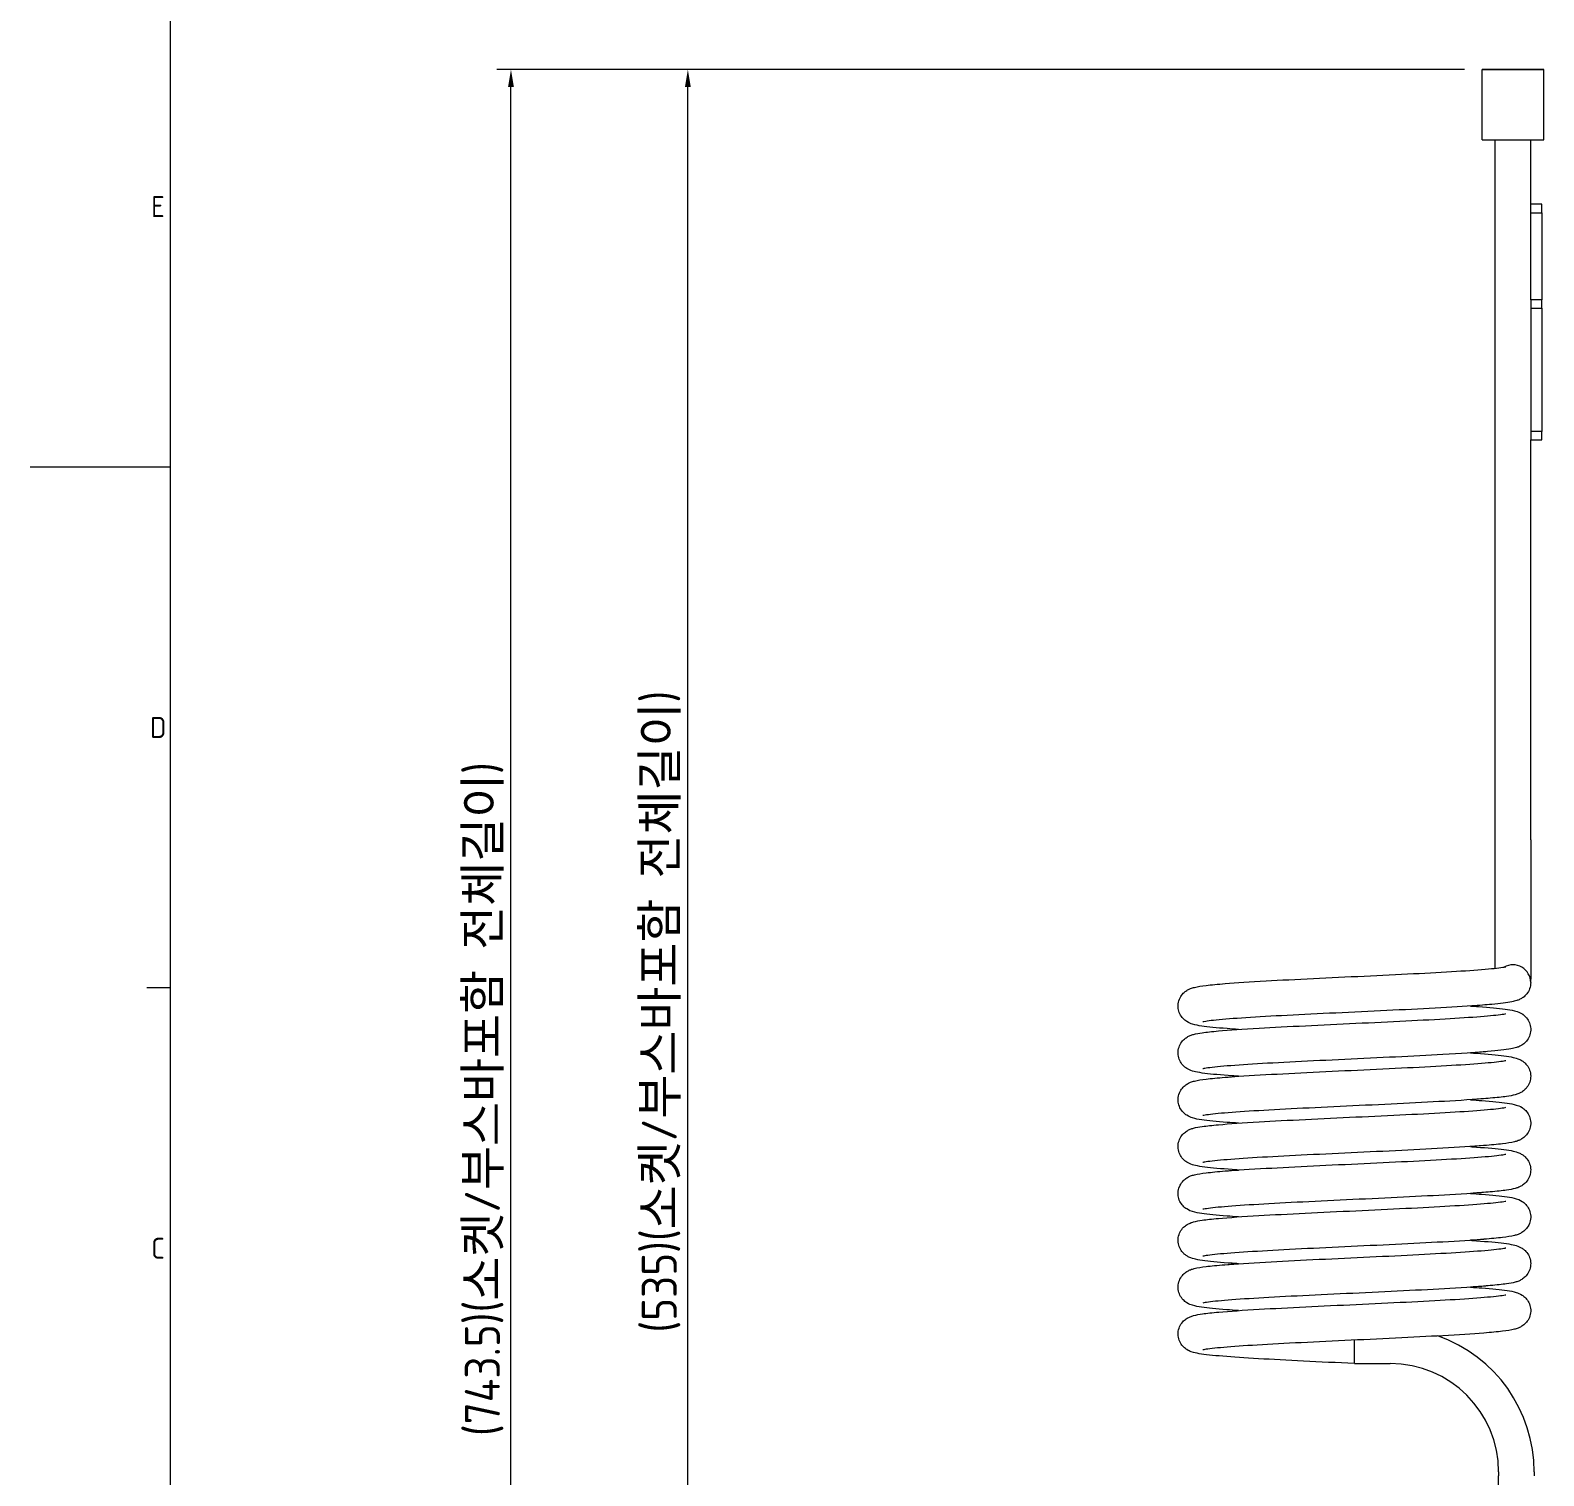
# Model space of a CAD drawing. Header units: millimetres. Extents: x 0 to 2102, y 0 to 1485.
# Drawn here: x 0 to 540, y 383 to 898 of the extents above; entities that cross this region are included whole.
import ezdxf

# ---------------------------------------------------------------- set-up
doc = ezdxf.new("R2010")
doc.units = ezdxf.units.MM
doc.header["$LTSCALE"] = 2.5
doc.layers.get('0').update_dxf_attribs({"color": 3, "lineweight": 5})
for name, color, linetype, lineweight in [('가시적인 것(ISO)', 3, 'Continuous', 5), ('경계(ISO)', 7, 'Continuous', 5), ('치수(ISO)', 2, 'Continuous', 5)]:
    doc.layers.add(name, color=color, linetype=linetype, lineweight=lineweight)
doc.styles.add('문자 텍스트_PSTEK_POSCO', font='isocp.shx')
doc.styles.add('치수 텍스트_PSTEK_POSCO', font='isocp.shx')
doc.dimstyles.new('치수_PSTEK_POSCO', dxfattribs={"dimscale": 2.5, "dimtxt": 5, "dimasz": 2.5, "dimexe": 2, "dimexo": 2.5, "dimgap": 1, "dimtad": 1, "dimrnd": 1e-08, "dimdsep": 46, "dimtxsty": '치수 텍스트_PSTEK_POSCO', "dimcen": 0.09, "dimdle": 10, "dimclrd": 7, "dimclre": 7, "dimclrt": 2, "dimadec": 1, "dimazin": 2, "dimtfac": 1, "dimtmove": 0, "dimatfit": 3, "dimfxl": 0, "dimtolj": 1, "dimlwd": -1, "dimlwe": -1, "dimarcsym": 0})

# ---------------------------------------------------------------- blocks, each defined once
blk = doc.blocks.new('경계 Default Border')
at = {"layer": '경계(ISO)'}
blk.add_line((20, 222.75), (16.6, 222.75), dxfattribs=at)
at = {"layer": '경계(ISO)', "flags": 128}
for points in [[(20, 20), (20, 574)], [(0, 297), (20, 297)]]:
    blk.add_lwpolyline(points, dxfattribs=at)
at = {"layer": '경계(ISO)', "color": 2, "char_height": 3, "attachment_point": 7, "style": '문자 텍스트_PSTEK_POSCO'}
for s, insert in [('E', (17.24, 332.6)), ('D', (17.08, 258.35)), ('C', (17.24, 184.1))]:
    blk.add_mtext(s, dxfattribs=dict(at, insert=insert))
blk = doc.blocks.new('*D36')
at = {"layer": 'Defpoints', "color": 0}
for p in [(234.43, 884.09), (517.55, 884.09), (321.05, 220.76)]:
    blk.add_point(p, dxfattribs=at)
at = {"layer": '치수(ISO)', "color": 7}
for p, q in [((511.3, 884.09), (229.43, 884.09)), ((234.43, 227.01), (234.43, 877.84)), ((314.8, 220.76), (229.43, 220.76))]:
    blk.add_line(p, q, dxfattribs=at)
for points in [[(233.39, 877.84), (235.47, 877.84), (234.43, 884.09)], [(233.39, 227.01), (235.47, 227.01), (234.43, 220.76)]]:
    blk.add_solid(points, dxfattribs=at)
at = {"layer": '치수(ISO)', "color": 2, "insert": (224.92, 426.79), "char_height": 12.5, "attachment_point": 4, "rotation": 90, "style": '치수 텍스트_PSTEK_POSCO'}
blk.add_mtext('\\A1; (535)(소켓/부스바포함 전체길이)', dxfattribs=at)
blk = doc.blocks.new('*D39')
at = {"layer": 'Defpoints', "color": 0}
for p in [(171.37, 884.09), (517.55, 884.09), (311.05, 160.76)]:
    blk.add_point(p, dxfattribs=at)
at = {"layer": '치수(ISO)', "color": 7}
for p, q in [((511.3, 884.09), (166.37, 884.09)), ((171.37, 167.01), (171.37, 877.84)), ((304.8, 160.76), (166.37, 160.76))]:
    blk.add_line(p, q, dxfattribs=at)
for points in [[(170.32, 877.84), (172.41, 877.84), (171.37, 884.09)], [(170.32, 167.01), (172.41, 167.01), (171.37, 160.76)]]:
    blk.add_solid(points, dxfattribs=at)
at = {"layer": '치수(ISO)', "color": 2, "insert": (161.85, 389.91), "char_height": 12.5, "attachment_point": 4, "rotation": 90, "style": '치수 텍스트_PSTEK_POSCO'}
blk.add_mtext('\\A1; (743.5)(소켓/부스바포함 전체길이)', dxfattribs=at)

msp = doc.modelspace()

# ---------------------------------------------------------------- linework, layer by layer
at = {"layer": '가시적인 것(ISO)'}
for p, q in [((517.5475, 884.0913), (539.5475, 884.0913)), ((517.5475, 884.0913), (517.5475, 884.0908)), ((539.5475, 884.0908), (517.5475, 884.0908)), ((517.5475, 859.0908), (517.5475, 884.0908)), ((539.5475, 884.0913), (539.5475, 884.0908)), ((539.5475, 859.0908), (539.5475, 884.0908)), ((517.5475, 859.0908), (539.5475, 859.0908)), ((522.1975, 609.579), (522.1975, 859.0908)), ((534.8975, 802.0908), (534.8975, 859.0908)), ((538.8975, 836.0908), (534.8975, 836.0908)), ((534.8975, 833.0908), (538.8975, 833.0908)), ((538.8975, 833.0908), (538.8975, 836.0908)), ((538.8975, 833.0908), (538.8975, 802.0908)), ((534.8975, 802.0908), (534.8975, 799.0908)), ((538.8975, 802.0908), (534.8975, 802.0908)), ((534.8975, 799.0908), (538.8975, 799.0908)), ((534.8975, 799.0908), (534.8975, 755.0908)), ((538.8975, 799.0908), (538.8975, 802.0908)), ((538.8975, 799.0908), (538.8975, 755.0908)), ((534.8975, 755.0908), (534.8975, 752.0908)), ((538.8975, 755.0908), (534.8975, 755.0908)), ((534.8975, 609.579), (534.8975, 752.0908)), ((534.8975, 752.0908), (538.8975, 752.0908)), ((538.8975, 752.0908), (538.8975, 755.0908)), ((534.8975, 558.6908), (534.8975, 559.8977)), ((472.0475, 422.9158), (484.8151, 422.9158)), ((523.4651, 384.2658), (523.4651, 382.9358)), ((536.1651, 384.2663), (536.1651, 384.2658)), ((536.1651, 384.2658), (536.1651, 382.9358)), ((523.4651, 358.5812), (523.4651, 382.9358))]:
    msp.add_line(p, q, dxfattribs=at)
for centre, radius, end in [((528.5475, 558.6908), 6.35, 119.297887), ((484.8151, 384.2658), 51.35, 70.718917), ((484.8151, 384.2663), 51.35, 70.717581), ((484.8151, 384.2658), 38.65, 90)]:
    msp.add_arc(centre, radius, 0, end, dxfattribs=at)
for points, knots in [([(522.1975, 563.8004), (522.1975, 563.9669), (522.1975, 564.1381), (522.1975, 566.5683), (522.1975, 569.6351), (522.1975, 576.9385), (522.1975, 581.2668), (522.1975, 590.6269), (522.1975, 595.7752), (522.1975, 603.8326), (522.1975, 606.7111), (522.1975, 609.579)], [1.49730845, 1.49730845, 1.49730845, 1.49730845, 1.62145703, 1.62145703, 3.21362371, 3.21362371, 4.8068419, 4.8068419, 6.40002268, 6.40002268, 7.26039084, 7.26039084, 7.26039084, 7.26039084]), ([(534.8975, 609.579), (534.8975, 604.1741), (534.8975, 598.6996), (534.8975, 588.5508), (534.8975, 583.7374), (534.8975, 575.256), (534.8975, 571.4831), (534.8975, 565.4398), (534.8975, 563.0941), (534.8975, 560.7926), (534.8975, 560.2211), (534.8975, 559.8977)], [0, 0, 0, 0, 1.62145703, 1.62145703, 3.21362371, 3.21362371, 4.8068419, 4.8068419, 6.40002268, 6.40002268, 7.26039084, 7.26039084, 7.26039084, 7.26039084]), ([(430.6901, 541.9908), (429.2656, 542.0879), (427.9204, 542.1852), (422.8845, 542.5753), (419.8743, 542.8666), (416.4075, 543.3728), (415.4492, 543.528), (413.7738, 544.0468), (413.1344, 544.2543), (411.8682, 545.0642), (411.4087, 545.4191), (410.5512, 546.3297), (410.1489, 546.8921), (409.5486, 548.1317), (409.3397, 548.8193), (409.157, 550.244), (409.19, 550.9989), (409.4987, 552.423), (409.7789, 553.1088), (410.4951, 554.2905), (410.9376, 554.8), (411.798, 555.5735), (412.219, 555.8563), (412.9898, 556.2964), (413.3399, 556.4499), (414.1634, 556.771), (414.5879, 556.8903), (416.2649, 557.3104), (417.5512, 557.4962), (421.064, 557.9212), (423.3201, 558.1338), (429.971, 558.6631), (434.9706, 558.9827), (445.6963, 559.5874), (451.4633, 559.8806), (463.2728, 560.4549), (469.4569, 560.7435), (481.5021, 561.3114), (487.5157, 561.5981), (498.6219, 562.1624), (503.8592, 562.4474), (512.8845, 563.0062), (516.8033, 563.2881), (522.7336, 563.8267), (524.9635, 564.1244), (525.9301, 564.3231), (525.9908, 564.3391), (526.0313, 564.3497)], [263.4691949, 263.4691949, 263.4691949, 263.4691949, 264.08225335, 264.08225335, 265.93121248, 265.93121248, 266.95077519, 266.95077519, 267.44726937, 267.44726937, 267.68329203, 267.68329203, 267.91673851, 267.91673851, 268.14597416, 268.14597416, 268.38375851, 268.38375851, 268.62183263, 268.62183263, 268.85795171, 268.85795171, 269.0839667, 269.0839667, 269.33024226, 269.33024226, 269.73525188, 269.73525188, 270.94877161, 270.94877161, 272.27738094, 272.27738094, 274.28425982, 274.28425982, 276.1318319, 276.1318319, 277.95045544, 277.95045544, 279.7573831, 279.7573831, 281.55466109, 281.55466109, 283.33685514, 283.33685514, 285.07711363, 285.07711363, 285.42634136, 285.42634136, 285.42634136, 285.42634136]), ([(534.8975, 558.6908), (534.8975, 557.9356), (534.7597, 557.171), (534.2602, 555.8003), (533.899, 555.1745), (533.0849, 554.1467), (532.628, 553.7306), (531.7945, 553.1158), (531.4112, 552.9006), (530.6565, 552.5317), (530.3013, 552.3999), (529.3202, 552.0747), (528.763, 551.9496), (526.3417, 551.4707), (524.0603, 551.21), (518.9653, 550.7456), (516.5795, 550.56), (509.5543, 550.074), (504.3433, 549.7695), (493.2861, 549.1817), (487.3392, 548.8906), (475.3426, 548.319), (469.1449, 548.0312), (457.2563, 547.4644), (451.4138, 547.1781), (440.8174, 546.615), (435.9233, 546.3307), (427.7257, 545.7751), (424.2911, 545.4945), (420.684, 545.104), (419.7282, 544.9796), (418.467, 544.7779), (418.2251, 544.7203), (418.0638, 544.682)], [0, 0, 0, 0, 0.24498412, 0.24498412, 0.48245372, 0.48245372, 0.71524257, 0.71524257, 0.94107498, 0.94107498, 1.22515198, 1.22515198, 1.79881984, 1.79881984, 3.5276706, 3.5276706, 4.69565817, 4.69565817, 6.61072259, 6.61072259, 8.44532164, 8.44532164, 10.25975605, 10.25975605, 12.06387574, 12.06387574, 13.85765695, 13.85765695, 15.63206803, 15.63206803, 16.47348455, 16.47348455, 17.19942666, 17.19942666, 17.19942666, 17.19942666]), ([(513.4072, 550.3408), (514.409, 550.2725), (515.3707, 550.2042), (520.2082, 549.8443), (523.3874, 549.5522), (527.025, 549.0671), (528.0516, 548.9039), (529.7189, 548.4879), (530.3711, 548.3333), (531.6399, 547.6475), (531.9552, 547.4538), (532.7787, 546.8279), (533.3135, 546.3062), (534.1138, 545.1427), (534.4172, 544.5291), (534.8246, 543.1947), (534.9216, 542.4547), (534.8626, 540.9961), (534.7027, 540.2608), (534.1721, 538.9293), (533.7945, 538.3178), (532.9647, 537.3269), (532.5096, 536.9325), (531.6857, 536.3495), (531.3099, 536.1465), (530.5532, 535.789), (530.1929, 535.6606), (529.1543, 535.3294), (528.5464, 535.2005), (525.831, 534.6957), (523.1398, 534.4077), (515.3216, 533.7459), (509.7955, 533.3868), (498.4071, 532.7448), (492.654, 532.4522), (480.8589, 531.8785), (474.6746, 531.5899), (462.6283, 531.022), (456.6138, 530.7353), (445.5046, 530.171), (440.2651, 529.8859), (431.2347, 529.3271), (427.3129, 529.0452), (421.3756, 528.5065), (419.1425, 528.2091), (418.1675, 528.0092), (418.0657, 527.9825), (418.0638, 527.982), (418.0638, 527.982), (418.0638, 527.982)], [32.22185791, 32.22185791, 32.22185791, 32.22185791, 32.65336327, 32.65336327, 34.49759375, 34.49759375, 35.48452175, 35.48452175, 36.10764788, 36.10764788, 36.28752898, 36.28752898, 36.55756751, 36.55756751, 36.78076715, 36.78076715, 37.01624353, 37.01624353, 37.254383, 37.254383, 37.49214884, 37.49214884, 37.72389182, 37.72389182, 37.95087199, 37.95087199, 38.24734159, 38.24734159, 38.87763847, 38.87763847, 40.78194162, 40.78194162, 43.03079982, 43.03079982, 44.8743934, 44.8743934, 46.69317364, 46.69317364, 48.50011588, 48.50011588, 50.29741525, 50.29741525, 52.07965267, 52.07965267, 53.82005826, 53.82005826, 54.17120772, 54.17120772, 54.17446781, 54.17446781, 54.17446781, 54.17446781]), ([(513.4106, 550.341), (514.4112, 550.2728), (515.3718, 550.2046), (520.2082, 549.8448), (523.3874, 549.5526), (527.025, 549.0675), (528.0516, 548.9044), (529.7189, 548.4884), (530.3711, 548.3338), (531.6399, 547.6479), (531.9552, 547.4543), (532.7787, 546.8284), (533.3135, 546.3066), (534.1138, 545.1432), (534.4172, 544.5295), (534.8246, 543.1952), (534.9216, 542.4551), (534.8626, 540.9966), (534.7027, 540.2612), (534.1721, 538.9297), (533.7945, 538.3183), (532.9647, 537.3274), (532.5096, 536.9329), (531.6857, 536.35), (531.3099, 536.147), (530.5532, 535.7895), (530.1929, 535.661), (529.1543, 535.3298), (528.5464, 535.201), (525.831, 534.6962), (523.1398, 534.4082), (517.7301, 533.9503), (515.6651, 533.7957), (513.4047, 533.6415)], [32.22233926, 32.22233926, 32.22233926, 32.22233926, 32.65336327, 32.65336327, 34.49759375, 34.49759375, 35.48452175, 35.48452175, 36.10764788, 36.10764788, 36.28752898, 36.28752898, 36.55756751, 36.55756751, 36.78076715, 36.78076715, 37.01624353, 37.01624353, 37.254383, 37.254383, 37.49214884, 37.49214884, 37.72389182, 37.72389182, 37.95087199, 37.95087199, 38.24734159, 38.24734159, 38.87763847, 38.87763847, 40.78194162, 40.78194162, 41.75133593, 41.75133593, 41.75133593, 41.75133593]), ([(430.6892, 525.2908), (429.9376, 525.342), (429.2088, 525.3932), (424.5037, 525.7354), (421.2264, 526.0276), (417.4717, 526.5041), (416.4034, 526.6671), (414.6952, 527.0518), (414.0379, 527.1918), (412.7302, 527.8271), (412.3855, 528.0176), (411.752, 528.4638), (411.4749, 528.6864), (410.7672, 529.3692), (410.3401, 529.9031), (409.6825, 531.0947), (409.4384, 531.759), (409.1746, 533.159), (409.1623, 533.9129), (409.3865, 535.3561), (409.6271, 536.0622), (410.2859, 537.3013), (410.7113, 537.8485), (411.5709, 538.6965), (412.0072, 539.0152), (412.7943, 539.4975), (413.1496, 539.6648), (413.9379, 539.9933), (414.3318, 540.1141), (415.712, 540.4917), (416.6553, 540.6489), (419.3809, 541.0371), (421.2933, 541.2414), (427.4013, 541.7832), (432.3667, 542.121), (443.0296, 542.7452), (448.6882, 543.0403), (460.3651, 543.6168), (466.5195, 543.9058), (478.6039, 544.4743), (484.6865, 544.7613), (496.0231, 545.3262), (501.4239, 545.6115), (510.8549, 546.1716), (515.0175, 546.4542), (521.5092, 546.9987), (524.0097, 547.2835), (525.7252, 547.5749), (525.9088, 547.6198), (526.0313, 547.6497)], [226.48707164, 226.48707164, 226.48707164, 226.48707164, 226.81107978, 226.81107978, 228.65279564, 228.65279564, 229.62902467, 229.62902467, 230.30938217, 230.30938217, 230.5162226, 230.5162226, 230.66270534, 230.66270534, 230.89784365, 230.89784365, 231.12501447, 231.12501447, 231.36229417, 231.36229417, 231.60040575, 231.60040575, 231.83735481, 231.83735481, 232.06509795, 232.06509795, 232.30185198, 232.30185198, 232.66043088, 232.66043088, 233.60971029, 233.60971029, 234.87959433, 234.87959433, 236.99774045, 236.99774045, 238.85641013, 238.85641013, 240.67767334, 240.67767334, 242.48615901, 242.48615901, 244.28511788, 244.28511788, 246.07059781, 246.07059781, 247.82167533, 247.82167533, 248.44629859, 248.44629859, 248.44629859, 248.44629859]), ([(430.6901, 508.5908), (429.2554, 508.6886), (427.9011, 508.7866), (422.8609, 509.1774), (419.8547, 509.4687), (416.3957, 509.975), (415.4406, 510.1299), (413.7687, 510.6488), (413.1317, 510.8564), (411.8713, 511.662), (411.4129, 512.0155), (410.5557, 512.9239), (410.1527, 513.486), (409.5511, 514.7249), (409.3415, 515.412), (409.1571, 516.8362), (409.1893, 517.5911), (409.4963, 519.0157), (409.7757, 519.702), (410.4908, 520.8848), (410.933, 521.3952), (411.7935, 522.1701), (412.2148, 522.4536), (412.9859, 522.8945), (413.336, 523.0483), (414.1587, 523.3694), (414.5825, 523.4888), (416.2554, 523.9086), (417.5366, 524.094), (421.0383, 524.5186), (423.29, 524.7311), (429.9337, 525.2606), (434.9319, 525.5804), (445.6556, 526.1852), (451.4209, 526.4785), (463.2285, 527.0528), (469.4123, 527.3414), (481.4583, 527.9093), (487.4731, 528.196), (498.583, 528.7603), (503.8229, 529.0454), (512.8545, 529.6042), (516.7772, 529.8861), (522.7161, 530.4248), (524.95, 530.7222), (525.9268, 530.9223), (526.0289, 530.9491), (526.0313, 530.9497), (526.0313, 530.9497), (526.0313, 530.9497)], [189.50739514, 189.50739514, 189.50739514, 189.50739514, 190.12483731, 190.12483731, 191.97391931, 191.97391931, 192.99117934, 192.99117934, 193.48506184, 193.48506184, 193.72060689, 193.72060689, 193.95417227, 193.95417227, 194.18335524, 194.18335524, 194.42113271, 194.42113271, 194.65920767, 194.65920767, 194.89534694, 194.89534694, 195.12139047, 195.12139047, 195.36743866, 195.36743866, 195.77139126, 195.77139126, 196.98171113, 196.98171113, 198.30984624, 198.30984624, 200.31786656, 200.31786656, 202.16557659, 202.16557659, 203.98423785, 203.98423785, 205.79118872, 205.79118872, 207.58849301, 207.58849301, 209.37074075, 209.37074075, 211.11118131, 211.11118131, 211.46242944, 211.46242944, 211.4663922, 211.4663922, 211.4663922, 211.4663922]), ([(513.4047, 533.641), (514.1574, 533.5897), (514.8872, 533.5384), (519.5931, 533.1962), (522.8701, 532.9039), (526.6245, 532.4274), (527.6926, 532.2644), (529.4007, 531.8796), (530.058, 531.7397), (531.3655, 531.1042), (531.7101, 530.9137), (532.3435, 530.4676), (532.6205, 530.245), (533.3282, 529.5622), (533.7552, 529.0282), (534.4127, 527.8367), (534.6568, 527.1723), (534.9205, 525.7723), (534.9328, 525.0184), (534.7085, 523.5751), (534.4679, 522.8691), (533.8089, 521.6301), (533.3835, 521.0829), (532.5239, 520.235), (532.0876, 519.9164), (531.3006, 519.434), (530.9453, 519.2668), (530.157, 518.9383), (529.763, 518.8175), (528.3825, 518.4398), (527.439, 518.2826), (524.7126, 517.8944), (522.7998, 517.6901), (516.6913, 517.1483), (511.7259, 516.8105), (501.063, 516.1863), (495.4044, 515.8913), (483.7273, 515.3148), (477.573, 515.0258), (465.4885, 514.4573), (459.406, 514.1703), (448.0696, 513.6054), (442.6689, 513.32), (433.2383, 512.76), (429.0759, 512.4774), (422.5847, 511.9329), (420.0844, 511.6481), (418.3697, 511.3568), (418.1861, 511.3119), (418.0638, 511.282)], [69.19499046, 69.19499046, 69.19499046, 69.19499046, 69.51944925, 69.51944925, 71.3611716, 71.3611716, 72.33742694, 72.33742694, 73.01762959, 73.01762959, 73.22438836, 73.22438836, 73.37083238, 73.37083238, 73.60596261, 73.60596261, 73.83313602, 73.83313602, 74.07041637, 74.07041637, 74.30852791, 74.30852791, 74.54547627, 74.54547627, 74.77321733, 74.77321733, 75.00997958, 75.00997958, 75.36860138, 75.36860138, 76.31812505, 76.31812505, 77.5881013, 77.5881013, 79.70609833, 79.70609833, 81.56475554, 81.56475554, 83.38601623, 83.38601623, 85.19450047, 85.19450047, 86.99345787, 86.99345787, 88.77893506, 88.77893506, 90.53000388, 90.53000388, 91.1543767, 91.1543767, 91.1543767, 91.1543767]), ([(513.4081, 533.6412), (514.1596, 533.59), (514.8882, 533.5388), (519.5931, 533.1967), (522.8701, 532.9044), (526.6245, 532.4279), (527.6926, 532.2648), (529.4007, 531.8801), (530.058, 531.7401), (531.3655, 531.1047), (531.7101, 530.9142), (532.3435, 530.468), (532.6205, 530.2455), (533.3282, 529.5626), (533.7552, 529.0287), (534.4127, 527.8371), (534.6568, 527.1728), (534.9205, 525.7727), (534.9328, 525.0188), (534.7085, 523.5756), (534.4679, 522.8696), (533.8089, 521.6306), (533.3835, 521.0834), (532.5239, 520.2354), (532.0876, 519.9168), (531.3006, 519.4345), (530.9453, 519.2672), (530.157, 518.9387), (529.763, 518.818), (528.3825, 518.4403), (527.439, 518.2831), (524.7126, 517.8949), (522.7998, 517.6906), (518.4521, 517.3049), (516.0611, 517.1227), (513.4049, 516.9414)], [69.19547219, 69.19547219, 69.19547219, 69.19547219, 69.51944925, 69.51944925, 71.3611716, 71.3611716, 72.33742694, 72.33742694, 73.01762959, 73.01762959, 73.22438836, 73.22438836, 73.37083238, 73.37083238, 73.60596261, 73.60596261, 73.83313602, 73.83313602, 74.07041637, 74.07041637, 74.30852791, 74.30852791, 74.54547627, 74.54547627, 74.77321733, 74.77321733, 75.00997958, 75.00997958, 75.36860138, 75.36860138, 76.31812505, 76.31812505, 77.5881013, 77.5881013, 78.72950918, 78.72950918, 78.72950918, 78.72950918]), ([(430.6935, 508.591), (429.2575, 508.6889), (427.9021, 508.7869), (422.8609, 509.1779), (419.8547, 509.4691), (416.3957, 509.9754), (415.4406, 510.1303), (413.7687, 510.6493), (413.1317, 510.8569), (411.8713, 511.6624), (411.4129, 512.016), (410.5557, 512.9244), (410.1527, 513.4865), (409.5511, 514.7253), (409.3415, 515.4124), (409.1571, 516.8367), (409.1893, 517.5915), (409.4963, 519.0161), (409.7757, 519.7024), (410.4908, 520.8853), (410.933, 521.3956), (411.7935, 522.1706), (412.2148, 522.454), (412.9859, 522.895), (413.336, 523.0487), (414.1587, 523.3699), (414.5825, 523.4892), (416.2554, 523.9091), (417.5366, 524.0944), (421.0383, 524.5191), (423.29, 524.7316), (427.3924, 525.0585), (428.9827, 525.1748), (430.6858, 525.291)], [189.50691438, 189.50691438, 189.50691438, 189.50691438, 190.12483731, 190.12483731, 191.97391931, 191.97391931, 192.99117934, 192.99117934, 193.48506184, 193.48506184, 193.72060689, 193.72060689, 193.95417227, 193.95417227, 194.18335524, 194.18335524, 194.42113271, 194.42113271, 194.65920767, 194.65920767, 194.89534694, 194.89534694, 195.12139047, 195.12139047, 195.36743866, 195.36743866, 195.77139126, 195.77139126, 196.98171113, 196.98171113, 198.30984624, 198.30984624, 199.0417585, 199.0417585, 199.0417585, 199.0417585]), ([(430.6892, 491.8908), (429.9299, 491.9425), (429.1939, 491.9943), (424.4845, 492.3369), (421.2102, 492.6292), (417.4591, 493.1059), (416.3922, 493.269), (414.6857, 493.6544), (414.0288, 493.7947), (412.7223, 494.4314), (412.3787, 494.6219), (411.7472, 495.0675), (411.4709, 495.2899), (410.7643, 495.9726), (410.3377, 496.5067), (409.6808, 497.6987), (409.4371, 498.3633), (409.1742, 499.7636), (409.1625, 500.5176), (409.3877, 501.9606), (409.6288, 502.6665), (410.2884, 503.9049), (410.714, 504.4516), (411.5737, 505.2988), (412.0098, 505.617), (412.7966, 506.0988), (413.1519, 506.2659), (413.9405, 506.5943), (414.3348, 506.715), (415.7181, 507.0931), (416.6647, 507.2506), (419.3986, 507.6392), (421.3154, 507.8436), (427.4299, 508.3853), (432.3949, 508.7228), (443.0572, 509.3467), (448.7169, 509.6418), (460.3953, 510.2182), (466.55, 510.5072), (478.6343, 511.0757), (484.7162, 511.3627), (496.0505, 511.9276), (501.4497, 512.2129), (510.8766, 512.773), (515.0367, 513.0556), (521.5227, 513.6), (524.0204, 513.8849), (525.7278, 514.1755), (525.9099, 514.22), (526.0313, 514.2497)], [152.52527962, 152.52527962, 152.52527962, 152.52527962, 152.85259333, 152.85259333, 154.69438346, 154.69438346, 155.67091381, 155.67091381, 156.34950223, 156.34950223, 156.55541272, 156.55541272, 156.70145392, 156.70145392, 156.93649987, 156.93649987, 157.16370051, 157.16370051, 157.40098762, 157.40098762, 157.63909882, 157.63909882, 157.87603978, 157.87603978, 158.10375898, 158.10375898, 158.34060818, 158.34060818, 158.69968326, 158.69968326, 159.65179002, 159.65179002, 160.92273763, 160.92273763, 163.03916537, 163.03916537, 164.89769091, 164.89769091, 166.71892504, 166.71892504, 168.52739414, 168.52739414, 170.32633601, 170.32633601, 172.11178417, 172.11178417, 173.86276069, 173.86276069, 174.4844827, 174.4844827, 174.4844827, 174.4844827]), ([(513.4049, 516.9409), (514.8304, 516.8437), (516.1763, 516.7464), (521.2125, 516.3562), (524.2225, 516.0649), (527.6886, 515.5587), (528.6466, 515.4035), (530.3217, 514.8847), (530.9609, 514.6772), (532.2266, 513.8677), (532.686, 513.5129), (533.5435, 512.6025), (533.9458, 512.0401), (534.5462, 510.8006), (534.7552, 510.113), (534.938, 508.6884), (534.9051, 507.9335), (534.5965, 506.5093), (534.3164, 505.8235), (533.6003, 504.6417), (533.1579, 504.1321), (532.2974, 503.3585), (531.8764, 503.0756), (531.1056, 502.6354), (530.7555, 502.4819), (529.932, 502.1608), (529.5076, 502.0415), (527.831, 501.6214), (526.5451, 501.4357), (523.0333, 501.0107), (520.7776, 500.7981), (514.1272, 500.2688), (509.1278, 499.9492), (498.4022, 499.3445), (492.6354, 499.0512), (480.8261, 498.4769), (474.642, 498.1884), (462.5968, 497.6205), (456.5831, 497.3338), (445.4765, 496.7695), (440.239, 496.4844), (431.2131, 495.9256), (427.294, 495.6437), (421.363, 495.1051), (419.1327, 494.8075), (418.1646, 494.6086), (418.0641, 494.5821), (418.0638, 494.582), (418.0638, 494.582), (418.0638, 494.582)], [106.17727441, 106.17727441, 106.17727441, 106.17727441, 106.7907095, 106.7907095, 108.63967917, 108.63967917, 109.65904404, 109.65904404, 110.15531363, 110.15531363, 110.39129537, 110.39129537, 110.62475207, 110.62475207, 110.85398318, 110.85398318, 111.09176695, 111.09176695, 111.32984113, 111.32984113, 111.56596196, 111.56596196, 111.79197939, 111.79197939, 112.03823532, 112.03823532, 112.44315377, 112.44315377, 113.65639748, 113.65639748, 114.98496788, 114.98496788, 116.99194463, 116.99194463, 118.83952853, 118.83952853, 120.65815531, 120.65815531, 122.46508496, 122.46508496, 124.26236521, 124.26236521, 126.04456388, 126.04456388, 127.78483804, 127.78483804, 128.13561599, 128.13561599, 128.13623918, 128.13623918, 128.13623918, 128.13623918]), ([(513.4083, 516.9411), (514.8325, 516.844), (516.1773, 516.7468), (521.2125, 516.3567), (524.2225, 516.0654), (527.6886, 515.5591), (528.6466, 515.404), (530.3217, 514.8851), (530.9609, 514.6777), (532.2266, 513.8682), (532.686, 513.5134), (533.5435, 512.603), (533.9458, 512.0405), (534.5462, 510.801), (534.7552, 510.1135), (534.938, 508.6888), (534.9051, 507.934), (534.5965, 506.5098), (534.3164, 505.8239), (533.6003, 504.6422), (533.1579, 504.1325), (532.2974, 503.3589), (531.8764, 503.0761), (531.1056, 502.6359), (530.7555, 502.4824), (529.932, 502.1613), (529.5076, 502.0419), (527.831, 501.6219), (526.5451, 501.4361), (523.0333, 501.0111), (520.7776, 500.7986), (516.6789, 500.4723), (515.0981, 500.3568), (513.4059, 500.2414)], [106.17775517, 106.17775517, 106.17775517, 106.17775517, 106.7907095, 106.7907095, 108.63967917, 108.63967917, 109.65904404, 109.65904404, 110.15531363, 110.15531363, 110.39129537, 110.39129537, 110.62475207, 110.62475207, 110.85398318, 110.85398318, 111.09176695, 111.09176695, 111.32984113, 111.32984113, 111.56596196, 111.56596196, 111.79197939, 111.79197939, 112.03823532, 112.03823532, 112.44315377, 112.44315377, 113.65639748, 113.65639748, 114.98496788, 114.98496788, 115.71213586, 115.71213586, 115.71213586, 115.71213586]), ([(430.6901, 475.1908), (429.2773, 475.2871), (427.9427, 475.3836), (422.9119, 475.7728), (419.8968, 476.0641), (416.4212, 476.5704), (415.4592, 476.7259), (413.7797, 477.2445), (413.1374, 477.4519), (411.8645, 478.2668), (411.4037, 478.6232), (410.546, 479.5364), (410.1445, 480.0992), (409.5457, 481.3397), (409.3377, 482.0278), (409.1569, 483.453), (409.191, 484.2078), (409.5016, 485.6314), (409.7827, 486.3168), (410.5001, 487.497), (410.9429, 488.0057), (411.8033, 488.7774), (412.2239, 489.0594), (412.9944, 489.4987), (413.3443, 489.6519), (414.1689, 489.9728), (414.5943, 490.0921), (416.2759, 490.5125), (417.5682, 490.6988), (421.0939, 491.1243), (423.3549, 491.3369), (430.0142, 491.8661), (435.0153, 492.1854), (445.7435, 492.7898), (451.5123, 493.0831), (463.3239, 493.6573), (469.5084, 493.9459), (481.5526, 494.5138), (487.5649, 494.8005), (498.6668, 495.3648), (503.9011, 495.6498), (512.9191, 496.2086), (516.8335, 496.4905), (522.7537, 497.029), (524.9791, 497.327), (525.9336, 497.5239), (526.0313, 497.5497), (526.0313, 497.5497)], [115.54562768, 115.54562768, 115.54562768, 115.54562768, 116.15362204, 116.15362204, 118.00243977, 118.00243977, 119.02466237, 119.02466237, 119.52417952, 119.52417952, 119.76075035, 119.76075035, 119.99405959, 119.99405959, 120.22335631, 120.22335631, 120.46114853, 120.46114853, 120.69922167, 120.69922167, 120.93531715, 120.93531715, 121.16129944, 121.16129944, 121.40784055, 121.40784055, 121.81408253, 121.81408253, 123.03133334, 123.03133334, 124.36043222, 124.36043222, 126.36599938, 126.36599938, 128.21341302, 128.21341302, 130.03199304, 130.03199304, 131.8388939, 131.8388939, 133.63614146, 133.63614146, 135.4182733, 135.4182733, 137.15832066, 137.15832066, 137.50454647, 137.50454647, 137.50454647, 137.50454647]), ([(513.4059, 500.2409), (514.1607, 500.1894), (514.8925, 500.138), (519.5994, 499.7957), (522.8755, 499.5034), (526.6286, 499.0268), (527.6963, 498.8638), (529.4038, 498.4788), (530.061, 498.3387), (531.3681, 497.7028), (531.7124, 497.5123), (532.3451, 497.0663), (532.6218, 496.8438), (533.3291, 496.1611), (533.756, 495.6271), (534.4132, 494.4354), (534.6572, 493.7709), (534.9206, 492.3708), (534.9327, 491.6168), (534.708, 490.1737), (534.4673, 489.4677), (533.8081, 488.2289), (533.3826, 487.6819), (532.523, 486.8342), (532.0868, 486.5158), (531.2998, 486.0336), (530.9445, 485.8664), (530.1561, 485.538), (529.762, 485.4172), (528.3805, 485.0394), (527.4359, 484.8821), (524.7068, 484.4937), (522.7925, 484.2894), (516.6819, 483.7476), (511.7167, 483.41), (501.054, 482.7859), (495.3949, 482.4908), (483.7174, 481.9143), (477.5629, 481.6253), (465.4785, 481.0568), (459.3963, 480.7698), (448.0606, 480.2049), (442.6605, 479.9196), (433.2312, 479.3595), (429.0696, 479.0769), (422.5802, 478.5324), (420.0809, 478.2476), (418.3688, 477.9566), (418.1858, 477.9118), (418.0638, 477.882)], [143.15694085, 143.15694085, 143.15694085, 143.15694085, 143.48233392, 143.48233392, 145.32408087, 145.32408087, 146.30043595, 146.30043595, 146.98005219, 146.98005219, 147.18650218, 147.18650218, 147.33279969, 147.33279969, 147.56789932, 147.56789932, 147.79508256, 147.79508256, 148.03236535, 148.03236535, 148.27047677, 148.27047677, 148.50742247, 148.50742247, 148.73515564, 148.73515564, 148.97194921, 148.97194921, 149.33073438, 149.33073438, 150.28118863, 150.28118863, 151.55151562, 151.55151562, 153.66894573, 153.66894573, 155.52755545, 155.52755545, 157.34880657, 157.34880657, 159.15728537, 159.15728537, 160.95623717, 160.95623717, 162.74170392, 162.74170392, 164.49273952, 164.49273952, 165.1161579, 165.1161579, 165.1161579, 165.1161579]), ([(513.4092, 500.2412), (514.1629, 500.1898), (514.8935, 500.1384), (519.5994, 499.7961), (522.8755, 499.5038), (526.6286, 499.0273), (527.6963, 498.8642), (529.4038, 498.4792), (530.061, 498.3392), (531.3681, 497.7032), (531.7124, 497.5127), (532.3451, 497.0668), (532.6218, 496.8443), (533.3291, 496.1615), (533.756, 495.6275), (534.4132, 494.4358), (534.6572, 493.7713), (534.9206, 492.3712), (534.9327, 491.6173), (534.708, 490.1741), (534.4673, 489.4682), (533.8081, 488.2294), (533.3826, 487.6823), (532.523, 486.8347), (532.0868, 486.5162), (531.2998, 486.0341), (530.9445, 485.8669), (530.1561, 485.5384), (529.762, 485.4177), (528.3805, 485.0398), (527.4359, 484.8825), (524.7068, 484.4942), (522.7925, 484.2898), (518.4453, 483.9044), (516.0574, 483.7224), (513.4049, 483.5414)], [143.15742264, 143.15742264, 143.15742264, 143.15742264, 143.48233392, 143.48233392, 145.32408087, 145.32408087, 146.30043595, 146.30043595, 146.98005219, 146.98005219, 147.18650218, 147.18650218, 147.33279969, 147.33279969, 147.56789932, 147.56789932, 147.79508256, 147.79508256, 148.03236535, 148.03236535, 148.27047677, 148.27047677, 148.50742247, 148.50742247, 148.73515564, 148.73515564, 148.97194921, 148.97194921, 149.33073438, 149.33073438, 150.28118863, 150.28118863, 151.55151562, 151.55151562, 152.69130557, 152.69130557, 152.69130557, 152.69130557]), ([(430.6935, 475.191), (429.2795, 475.2874), (427.9437, 475.3839), (422.9119, 475.7733), (419.8968, 476.0646), (416.4212, 476.5708), (415.4592, 476.7264), (413.7797, 477.245), (413.1374, 477.4523), (411.8645, 478.2672), (411.4037, 478.6236), (410.546, 479.5368), (410.1445, 480.0997), (409.5457, 481.3401), (409.3377, 482.0282), (409.1569, 483.4535), (409.191, 484.2083), (409.5016, 485.6319), (409.7827, 486.3172), (410.5001, 487.4975), (410.9429, 488.0061), (411.8033, 488.7779), (412.2239, 489.0599), (412.9944, 489.4991), (413.3443, 489.6523), (414.1689, 489.9733), (414.5943, 490.0926), (416.2759, 490.5129), (417.5682, 490.6992), (421.0939, 491.1247), (423.3549, 491.3374), (427.4462, 491.6625), (429.0114, 491.7768), (430.6858, 491.891)], [115.54514691, 115.54514691, 115.54514691, 115.54514691, 116.15362204, 116.15362204, 118.00243977, 118.00243977, 119.02466237, 119.02466237, 119.52417952, 119.52417952, 119.76075035, 119.76075035, 119.99405959, 119.99405959, 120.22335631, 120.22335631, 120.46114853, 120.46114853, 120.69922167, 120.69922167, 120.93531715, 120.93531715, 121.16129944, 121.16129944, 121.40784055, 121.40784055, 121.81408253, 121.81408253, 123.03133334, 123.03133334, 124.36043222, 124.36043222, 125.08003232, 125.08003232, 125.08003232, 125.08003232]), ([(430.6892, 458.4908), (429.9469, 458.5414), (429.2269, 458.592), (424.5269, 458.9334), (421.2459, 459.2257), (417.4868, 459.7019), (416.417, 459.8649), (414.7067, 460.2487), (414.0488, 460.3883), (412.7396, 461.022), (412.3937, 461.2125), (411.7577, 461.6593), (411.4796, 461.8822), (410.7706, 462.5653), (410.343, 463.099), (409.6846, 464.29), (409.4399, 464.954), (409.175, 466.3535), (409.162, 467.1074), (409.385, 468.5509), (409.625, 469.2571), (410.283, 470.497), (410.7081, 471.0447), (411.5676, 471.8939), (412.0041, 472.213), (412.7914, 472.6961), (413.1469, 472.8636), (413.9348, 473.1922), (414.3284, 473.313), (415.7049, 473.6901), (416.6443, 473.847), (419.3603, 474.2347), (421.2675, 474.4388), (427.3677, 474.9808), (432.3337, 475.3189), (442.9974, 475.9435), (448.6547, 476.2386), (460.3299, 476.8151), (466.4838, 477.1041), (478.5685, 477.6726), (484.6518, 477.9596), (495.991, 478.5245), (501.3937, 478.8099), (510.8295, 479.37), (514.995, 479.6526), (521.4934, 480.1971), (523.9973, 480.4818), (525.7221, 480.7742), (525.9076, 480.8195), (526.0313, 480.8497)], [78.56349537, 78.56349537, 78.56349537, 78.56349537, 78.88351146, 78.88351146, 80.72513787, 80.72513787, 81.70100513, 81.70100513, 82.38349988, 82.38349988, 82.59147246, 82.59147246, 82.73849098, 82.73849098, 82.97374067, 82.97374067, 83.20087626, 83.20087626, 83.43814721, 83.43814721, 83.67625922, 83.67625922, 83.91321776, 83.91321776, 84.14098911, 84.14098911, 84.3776318, 84.3776318, 84.73562896, 84.73562896, 85.6815993, 85.6815993, 86.95022806, 86.95022806, 89.0704062, 89.0704062, 90.92924529, 90.92924529, 92.75054249, 92.75054249, 94.55904753, 94.55904753, 96.35802624, 96.35802624, 98.1435432, 98.1435432, 99.89473839, 99.89473839, 100.52275007, 100.52275007, 100.52275007, 100.52275007]), ([(513.4049, 483.5409), (514.8337, 483.4435), (516.1827, 483.3459), (521.2203, 482.9555), (524.2289, 482.6643), (527.6924, 482.158), (528.6494, 482.0029), (530.3234, 481.484), (530.9618, 481.2765), (532.2256, 480.4684), (532.6846, 480.1141), (533.542, 479.2044), (533.9446, 478.6421), (534.5454, 477.4028), (534.7546, 476.7154), (534.938, 475.2909), (534.9053, 474.5361), (534.5973, 473.1117), (534.3175, 472.4257), (533.6017, 471.2436), (533.1594, 470.7337), (532.2989, 469.9596), (531.8778, 469.6765), (531.1069, 469.236), (530.7568, 469.0824), (529.9336, 468.7613), (529.5094, 468.642), (527.8341, 468.222), (526.55, 468.0364), (523.0417, 467.6115), (520.7874, 467.399), (514.1395, 466.8696), (509.1405, 466.5499), (498.4156, 465.9452), (492.6493, 465.6519), (480.8406, 465.0776), (474.6566, 464.7891), (462.6111, 464.2212), (456.597, 463.9345), (445.4893, 463.3701), (440.2509, 463.0851), (431.223, 462.5263), (427.3026, 462.2444), (421.3687, 461.7057), (419.1371, 461.4082), (418.1659, 461.2089), (418.0649, 461.1823), (418.0638, 461.182), (418.0638, 461.182), (418.0638, 461.182)], [180.1390609, 180.1390609, 180.1390609, 180.1390609, 180.75393453, 180.75393453, 182.60294448, 182.60294448, 183.62155373, 183.62155373, 184.11696589, 184.11696589, 184.35279113, 184.35279113, 184.58628684, 184.58628684, 184.81550066, 184.81550066, 185.05328217, 185.05328217, 185.29135663, 185.29135663, 185.5274841, 185.5274841, 185.75351088, 185.75351088, 185.99969201, 185.99969201, 186.40426285, 186.40426285, 187.61645421, 187.61645421, 188.9448728, 188.9448728, 190.95222367, 190.95222367, 192.79985278, 192.79985278, 194.61849193, 194.61849193, 196.42542921, 196.42542921, 198.22271809, 198.22271809, 200.00493439, 200.00493439, 201.74526835, 201.74526835, 202.09621545, 202.09621545, 202.09803747, 202.09803747, 202.09803747, 202.09803747]), ([(513.4083, 483.5411), (514.8358, 483.4438), (516.1836, 483.3463), (521.2203, 482.956), (524.2289, 482.6647), (527.6924, 482.1584), (528.6494, 482.0034), (530.3234, 481.4845), (530.9618, 481.277), (532.2256, 480.4689), (532.6846, 480.1145), (533.542, 479.2049), (533.9446, 478.6426), (534.5454, 477.4033), (534.7546, 476.7159), (534.938, 475.2914), (534.9053, 474.5365), (534.5973, 473.1122), (534.3175, 472.4262), (533.6017, 471.244), (533.1594, 470.7341), (532.2989, 469.96), (531.8778, 469.677), (531.1069, 469.2365), (530.7568, 469.0829), (529.9336, 468.7618), (529.5094, 468.6425), (527.8341, 468.2225), (526.55, 468.0369), (523.0417, 467.612), (520.7874, 467.3994), (516.6871, 467.0729), (515.1024, 466.9571), (513.4059, 466.8414)], [180.13954166, 180.13954166, 180.13954166, 180.13954166, 180.75393453, 180.75393453, 182.60294448, 182.60294448, 183.62155373, 183.62155373, 184.11696589, 184.11696589, 184.35279113, 184.35279113, 184.58628684, 184.58628684, 184.81550066, 184.81550066, 185.05328217, 185.05328217, 185.29135663, 185.29135663, 185.5274841, 185.5274841, 185.75351088, 185.75351088, 185.99969201, 185.99969201, 186.40426285, 186.40426285, 187.61645421, 187.61645421, 188.9448728, 188.9448728, 189.67391601, 189.67391601, 189.67391601, 189.67391601]), ([(430.6902, 441.7908), (429.2275, 441.8905), (427.8484, 441.9904), (422.7963, 442.3832), (419.8015, 442.6744), (416.3634, 443.1809), (415.4169, 443.3349), (413.7547, 443.8543), (413.1244, 444.0623), (411.8797, 444.8561), (411.4245, 445.206), (410.568, 446.1083), (410.1631, 446.6694), (409.558, 447.9063), (409.3464, 448.5921), (409.1575, 450.0151), (409.1872, 450.77), (409.4896, 452.1958), (409.7669, 452.8833), (410.4791, 454.0694), (410.9205, 454.5819), (411.7812, 455.3609), (412.2034, 455.6462), (412.9753, 456.0893), (413.3256, 456.2437), (414.1459, 456.5652), (414.5677, 456.6845), (416.23, 457.1038), (417.4973, 457.288), (420.9691, 457.7115), (423.2084, 457.9238), (429.8316, 458.4536), (434.8264, 458.774), (445.5443, 459.3794), (451.3053, 459.6727), (463.1078, 460.2471), (469.2906, 460.5357), (481.3388, 461.1036), (487.3567, 461.3903), (498.4768, 461.9547), (503.7238, 462.2397), (512.7727, 462.7986), (516.7056, 463.0806), (522.6683, 463.6196), (524.9129, 463.916), (525.9155, 464.1197), (526.0226, 464.1473), (526.0311, 464.1497), (526.0312, 464.1497), (526.0313, 464.1497)], [41.58379192, 41.58379192, 41.58379192, 41.58379192, 42.21322025, 42.21322025, 44.06264039, 44.06264039, 45.07360374, 45.07360374, 45.56037139, 45.56037139, 45.79459565, 45.79459565, 46.02848616, 46.02848616, 46.2575262, 46.2575262, 46.4952845, 46.4952845, 46.73336169, 46.73336169, 46.96955505, 46.96955505, 47.19567769, 47.19567769, 47.44111614, 47.44111614, 47.84222567, 47.84222567, 49.04394051, 49.04394051, 50.37054832, 50.37054832, 52.38171562, 52.38171562, 54.22980639, 54.22980639, 56.04857098, 56.04857098, 57.85558526, 57.85558526, 59.65296122, 59.65296122, 61.4353549, 61.4353549, 63.17628954, 63.17628954, 63.52892493, 63.52892493, 63.54287444, 63.54287444, 63.54287444, 63.54287444]), ([(513.4059, 466.8409), (514.1596, 466.7895), (514.8902, 466.7382), (519.5965, 466.3959), (522.873, 466.1036), (526.6267, 465.6271), (527.6946, 465.4641), (529.4024, 465.0792), (530.0596, 464.9392), (531.367, 464.3034), (531.7113, 464.1129), (532.3444, 463.6669), (532.6212, 463.4444), (533.3287, 462.7616), (533.7556, 462.2276), (534.413, 461.036), (534.657, 460.3715), (534.9206, 458.9715), (534.9327, 458.2175), (534.7082, 456.7743), (534.4675, 456.0684), (533.8085, 454.8295), (533.383, 454.2824), (532.5234, 453.4346), (532.0872, 453.1161), (531.3002, 452.6338), (530.9449, 452.4666), (530.1565, 452.1381), (529.7624, 452.0174), (528.3815, 451.6396), (527.4373, 451.4823), (524.7095, 451.094), (522.7959, 450.8897), (516.6862, 450.3479), (511.7209, 450.0102), (501.0581, 449.3861), (495.3993, 449.091), (483.722, 448.5145), (477.5675, 448.2255), (465.4831, 447.657), (459.4007, 447.3701), (448.0647, 446.8051), (442.6643, 446.5198), (433.2344, 445.9597), (429.0725, 445.6771), (422.5823, 445.1326), (420.0825, 444.8478), (418.3692, 444.5566), (418.1859, 444.5118), (418.0638, 444.482)], [217.11873101, 217.11873101, 217.11873101, 217.11873101, 217.443624, 217.443624, 219.28535972, 219.28535972, 220.26166926, 220.26166926, 220.94155315, 220.94155315, 221.14814398, 221.14814398, 221.29450833, 221.29450833, 221.52962193, 221.52962193, 221.75680068, 221.75680068, 221.99408235, 221.99408235, 222.23219383, 222.23219383, 222.46914074, 222.46914074, 222.69687752, 222.69687752, 222.93365676, 222.93365676, 223.29236718, 223.29236718, 224.2423956, 224.2423956, 225.5125622, 225.5125622, 227.63025152, 227.63025152, 229.48888296, 229.48888296, 231.31013846, 231.31013846, 233.11861975, 233.11861975, 234.91757412, 234.91757412, 236.70304564, 236.70304564, 238.45409645, 238.45409645, 239.07795165, 239.07795165, 239.07795165, 239.07795165]), ([(513.4092, 466.8412), (514.1617, 466.7898), (514.8913, 466.7385), (519.5965, 466.3964), (522.873, 466.1041), (526.6267, 465.6276), (527.6946, 465.4645), (529.4024, 465.0796), (530.0596, 464.9396), (531.367, 464.3039), (531.7113, 464.1134), (532.3444, 463.6673), (532.6212, 463.4448), (533.3287, 462.762), (533.7556, 462.2281), (534.413, 461.0364), (534.657, 460.372), (534.9206, 458.9719), (534.9327, 458.218), (534.7082, 456.7748), (534.4675, 456.0688), (533.8085, 454.8299), (533.383, 454.2828), (532.5234, 453.435), (532.0872, 453.1165), (531.3002, 452.6343), (530.9449, 452.4671), (530.1565, 452.1386), (529.7624, 452.0178), (528.3815, 451.64), (527.4373, 451.4828), (524.7095, 451.0945), (522.7959, 450.8902), (518.4484, 450.5046), (516.0591, 450.3225), (513.4049, 450.1414)], [217.11921281, 217.11921281, 217.11921281, 217.11921281, 217.443624, 217.443624, 219.28535972, 219.28535972, 220.26166926, 220.26166926, 220.94155315, 220.94155315, 221.14814398, 221.14814398, 221.29450833, 221.29450833, 221.52962193, 221.52962193, 221.75680068, 221.75680068, 221.99408235, 221.99408235, 222.23219383, 222.23219383, 222.46914074, 222.46914074, 222.69687752, 222.69687752, 222.93365676, 222.93365676, 223.29236718, 223.29236718, 224.2423956, 224.2423956, 225.5125622, 225.5125622, 226.65309237, 226.65309237, 226.65309237, 226.65309237]), ([(430.6935, 441.791), (429.2296, 441.8908), (427.8494, 441.9908), (422.7963, 442.3837), (419.8015, 442.6749), (416.3634, 443.1813), (415.4169, 443.3353), (413.7547, 443.8548), (413.1244, 444.0627), (411.8797, 444.8565), (411.4245, 445.2065), (410.568, 446.1087), (410.1631, 446.6698), (409.558, 447.9067), (409.3464, 448.5925), (409.1575, 450.0155), (409.1872, 450.7705), (409.4896, 452.1963), (409.7669, 452.8837), (410.4791, 454.0699), (410.9205, 454.5824), (411.7812, 455.3613), (412.2034, 455.6467), (412.9753, 456.0898), (413.3256, 456.2442), (414.1459, 456.5656), (414.5677, 456.685), (416.23, 457.1043), (417.4973, 457.2885), (420.9691, 457.712), (423.2084, 457.9243), (427.3242, 458.2535), (428.9463, 458.3723), (430.6859, 458.491)], [41.58331117, 41.58331117, 41.58331117, 41.58331117, 42.21322025, 42.21322025, 44.06264039, 44.06264039, 45.07360374, 45.07360374, 45.56037139, 45.56037139, 45.79459565, 45.79459565, 46.02848616, 46.02848616, 46.2575262, 46.2575262, 46.4952845, 46.4952845, 46.73336169, 46.73336169, 46.96955505, 46.96955505, 47.19567769, 47.19567769, 47.44111614, 47.44111614, 47.84222567, 47.84222567, 49.04394051, 49.04394051, 50.37054832, 50.37054832, 51.11809946, 51.11809946, 51.11809946, 51.11809946]), ([(513.4049, 450.1409), (514.8322, 450.0436), (516.1798, 449.9461), (521.2168, 449.5558), (524.226, 449.2646), (527.6907, 448.7583), (528.6481, 448.6032), (530.3226, 448.0843), (530.9614, 447.8768), (532.226, 447.0681), (532.6853, 446.7136), (533.5427, 445.8035), (533.9451, 445.2412), (534.5458, 444.0018), (534.7548, 443.3143), (534.938, 441.8897), (534.9052, 441.1349), (534.597, 439.7106), (534.317, 439.0247), (533.6011, 437.8427), (533.1587, 437.3329), (532.2982, 436.5591), (531.8772, 436.2761), (531.1063, 435.8358), (530.7562, 435.6822), (529.9329, 435.3611), (529.5086, 435.2418), (527.8327, 434.8218), (526.5478, 434.6361), (523.0379, 434.2111), (520.7829, 433.9986), (514.1339, 433.4692), (509.1347, 433.1496), (498.4095, 432.5449), (492.6429, 432.2516), (480.834, 431.6773), (474.6499, 431.3888), (462.6045, 430.8209), (456.5906, 430.5342), (445.4834, 429.9698), (440.2454, 429.6848), (431.2185, 429.126), (427.2986, 428.8441), (421.3661, 428.3055), (419.1351, 428.0079), (418.1653, 427.8087), (418.0645, 427.7822), (418.0638, 427.782), (418.0638, 427.782), (418.0638, 427.782)], [254.10085223, 254.10085223, 254.10085223, 254.10085223, 254.71506688, 254.71506688, 256.56405837, 256.56405837, 257.58301377, 257.58301377, 258.07881864, 258.07881864, 258.31471561, 258.31471561, 258.54819345, 258.54819345, 258.77741519, 258.77741519, 259.01519773, 259.01519773, 259.25327207, 259.25327207, 259.4893965, 259.4893965, 259.71541899, 259.71541899, 259.96163435, 259.96163435, 260.36636431, 260.36636431, 261.57903736, 261.57903736, 262.90752612, 262.90752612, 264.91470553, 264.91470553, 266.76231393, 266.76231393, 268.58094741, 268.58094741, 270.38788119, 270.38788119, 272.18516612, 272.18516612, 273.96737435, 273.96737435, 275.70768092, 275.70768092, 276.05855058, 276.05855058, 276.05982343, 276.05982343, 276.05982343, 276.05982343]), ([(472.0475, 422.9158), (465.9341, 423.2034), (459.7374, 423.4948), (448.2203, 424.0657), (442.7458, 424.3525), (433.0339, 424.9223), (428.6906, 425.212), (421.5805, 425.7971), (418.8125, 426.0847), (415.7487, 426.6007), (414.9495, 426.7404), (413.4527, 427.2782), (412.947, 427.4823), (411.9809, 428.088), (411.5927, 428.3743), (410.7702, 429.1645), (410.3352, 429.7079), (409.6755, 430.9114), (409.4334, 431.5757), (409.1733, 432.9758), (409.163, 433.73), (409.391, 435.1726), (409.6334, 435.8778), (410.295, 437.1145), (410.7212, 437.6601), (411.5811, 438.5048), (412.0167, 438.8217), (412.803, 439.3021), (413.158, 439.4687), (413.9475, 439.7968), (414.3426, 439.9174), (415.7342, 440.2968), (416.6898, 440.455), (419.4458, 440.8447), (421.3743, 441.0496), (427.5064, 441.5908), (432.4703, 441.9276), (443.1313, 442.5507), (448.794, 442.8457), (460.4763, 443.4221), (466.6321, 443.7111), (478.7156, 444.2796), (484.7958, 444.5665), (496.1241, 445.1314), (501.5189, 445.4167), (510.9348, 445.9768), (515.0883, 446.2593), (521.5589, 446.8037), (524.0488, 447.0887), (525.7348, 447.377), (525.9127, 447.4207), (526.0313, 447.4497)], [0, 0, 0, 0, 1.83608382, 1.83608382, 3.6438063, 3.6438063, 5.46615238, 5.46615238, 7.3228405, 7.3228405, 8.21142822, 8.21142822, 8.57116208, 8.57116208, 8.77542139, 8.77542139, 9.01449091, 9.01449091, 9.24135822, 9.24135822, 9.4786959, 9.4786959, 9.71680436, 9.71680436, 9.95372371, 9.95372371, 10.18137967, 10.18137967, 10.41848361, 10.41848361, 10.77888214, 10.77888214, 11.73855211, 11.73855211, 13.01230386, 13.01230386, 15.12421387, 15.12421387, 16.98235659, 16.98235659, 18.80351282, 18.80351282, 20.61193748, 20.61193748, 22.41083366, 22.41083366, 24.19619633, 24.19619633, 25.9469006, 25.9469006, 26.56083578, 26.56083578, 26.56083578, 26.56083578]), ([(472.0475, 429.2658), (472.0475, 429.3214), (472.0475, 429.3769), (472.0475, 430.0571), (472.0475, 430.6749), (472.0475, 431.2658)], [-2.001150286, -2.001150286, -2.001150286, -2.001150286, -1.984473925, -1.984473925, -1.797014647, -1.797014647, -1.797014647, -1.797014647]), ([(472.0475, 422.9158), (472.0475, 422.9158), (472.0475, 422.9175), (472.0475, 422.9533), (472.0475, 423.1469), (472.0475, 423.8345), (472.0475, 424.3219), (472.0475, 425.529), (472.0475, 426.2371), (472.0475, 427.731), (472.0475, 428.4955), (472.0475, 429.2658)], [-3.00173252, -3.00173252, -3.00173252, -3.00173252, -2.97671089, -2.97671089, -2.72865165, -2.72865165, -2.48059241, -2.48059241, -2.23253317, -2.23253317, -2.00115029, -2.00115029, -2.00115029, -2.00115029])]:
    msp.add_open_spline(points, degree=3, knots=knots, dxfattribs=at)

# ---------------------------------------------------------------- block references
at = {"xscale": 2.5, "yscale": 2.5, "zscale": 2.5}
msp.add_blockref('경계 Default Border', (0, 0), dxfattribs=at)

# ---------------------------------------------------------------- dimensions: what is measured, and where the dimension line sits
at = {"layer": '치수(ISO)', "color": 7}
for base, p1, text, picture, middle in [((171.3656, 884.0908), (311.0475, 160.7648), ' (743.5)(소켓/부스바포함 전체길이)', '*D39', (171.3656, 522.4278)), ((234.4269, 884.0908), (321.0475, 220.7648), ' (535)(소켓/부스바포함 전체길이)', '*D36', (234.4269, 552.4278))]:
    dim = msp.add_linear_dim(base=base, p1=p1, p2=(517.5475, 884.0908), angle=90, text=text, dimstyle='치수_PSTEK_POSCO', override={"dimdec": 2, "dimtp": 0, "dimtm": 0, "dimtdec": 2, "dimtofl": 0, "dimatfit": 1}, dxfattribs=at)
    dim.commit()
    dim.dimension.update_dxf_attribs({"geometry": picture, "text_midpoint": middle, "dimtype": 160})

doc.saveas('drawing.dxf')
